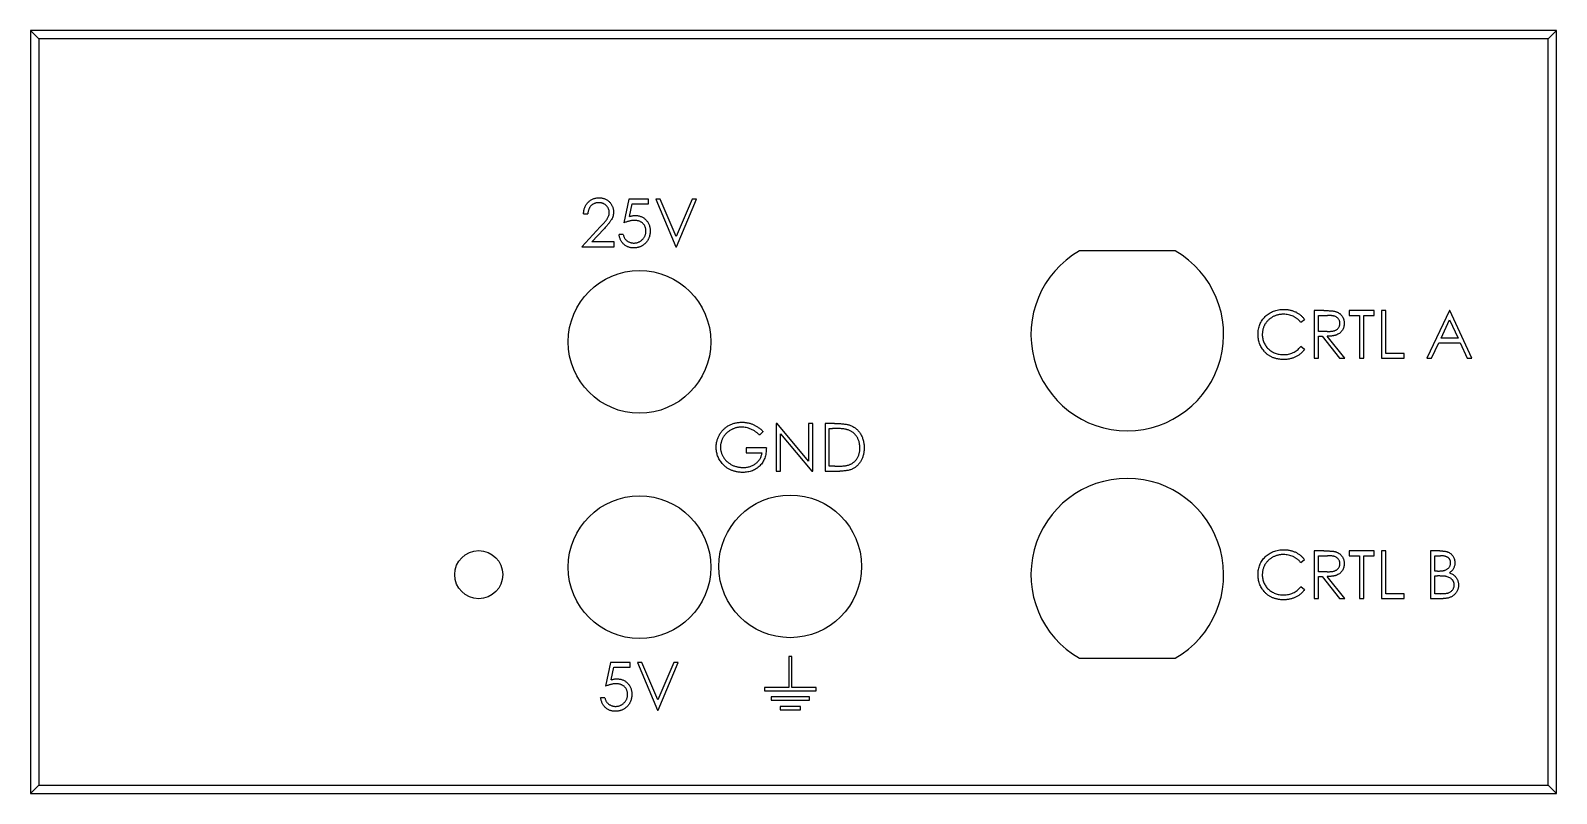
# Model space of a CAD drawing. Header units: inches. Extents: x -2 to 2, y -1 to 1.
import ezdxf

# ---------------------------------------------------------------- set-up
doc = ezdxf.new("R2010")
doc.units = ezdxf.units.IN
doc.header["$MEASUREMENT"] = 0
doc.layers.get('0').update_dxf_attribs({"plot": 0})
doc.layers.add('Cut', color=1, linetype='Continuous')
doc.layers.add('Text', color=2, linetype='Continuous')

msp = doc.modelspace()

# ---------------------------------------------------------------- linework, layer by layer
at = {"linetype": 'Continuous'}
for p, q in [((-1.9783, 0.9783), (-2, 1)), ((2, 1), (-2, 1)), ((-2, 1), (-2, -1)), ((1.9783, 0.9783), (-1.9783, 0.9783)), ((-1.9783, 0.9783), (-1.9783, -0.9783)), ((1.9783, 0.9783), (2, 1)), ((1.9783, -0.9783), (1.9783, 0.9783)), ((2, -1), (2, 1)), ((-1.9783, -0.9783), (-2, -1)), ((-1.9783, -0.9783), (1.9783, -0.9783)), ((1.9783, -0.9783), (2, -1)), ((-2, -1), (2, -1))]:
    msp.add_line(p, q, dxfattribs=at)
at = {"layer": 'Cut', "linetype": 'Continuous'}
for p, q in [((1.0007, 0.4223), (0.7493, 0.4223)), ((0.7493, -0.6456), (1.0007, -0.6456))]:
    msp.add_line(p, q, dxfattribs=at)
for centre, radius in [((-0.4037, 0.1838), 0.187), ((-0.4037, -0.4067), 0.187), ((-0.0087, -0.4046), 0.187), ((-0.825, -0.4264), 0.063)]:
    msp.add_circle(centre, radius, dxfattribs=at)
for centre, start, end in [((0.875, 0.2033), 119.8505, 60.1495), ((0.875, -0.4266), 299.8505, 240.1495)]:
    msp.add_arc(centre, 0.2525, start, end, dxfattribs=at)
at = {"layer": 'Text', "linetype": 'Continuous'}
for p, q in [((-0.4317, 0.5583), (-0.4446, 0.4958)), ((-0.3805, 0.5583), (-0.4317, 0.5583)), ((-0.4297, 0.5126), (-0.423, 0.5455)), ((-0.423, 0.5455), (-0.3805, 0.5455)), ((-0.3805, 0.5455), (-0.3805, 0.5583)), ((-0.3612, 0.5583), (-0.3083, 0.4333)), ((-0.3492, 0.5583), (-0.3612, 0.5583)), ((-0.3075, 0.4598), (-0.3492, 0.5583)), ((-0.2659, 0.5583), (-0.3075, 0.4598)), ((-0.3067, 0.4333), (-0.2539, 0.5583)), ((-0.2539, 0.5583), (-0.2659, 0.5583)), ((-0.5067, 0.485), (-0.5551, 0.4333)), ((-0.5503, 0.5198), (-0.5391, 0.5198)), ((-0.5284, 0.4461), (-0.4971, 0.4795)), ((-0.4702, 0.4461), (-0.5284, 0.4461)), ((-0.4702, 0.4333), (-0.4702, 0.4461)), ((-0.4462, 0.4654), (-0.4574, 0.4654)), ((-0.5551, 0.4333), (-0.4702, 0.4333)), ((-0.3083, 0.4333), (-0.3067, 0.4333)), ((1.3296, 0.2354), (1.3394, 0.2429)), ((1.3901, 0.2658), (1.3651, 0.2658)), ((1.3651, 0.2658), (1.3651, 0.1408)), ((1.3763, 0.2113), (1.3763, 0.253)), ((1.3763, 0.253), (1.3997, 0.253)), ((1.4564, 0.2658), (1.4564, 0.253)), ((1.5221, 0.2658), (1.4564, 0.2658)), ((1.4564, 0.253), (1.4837, 0.253)), ((1.4837, 0.253), (1.4837, 0.1408)), ((1.4949, 0.253), (1.5221, 0.253)), ((1.4949, 0.1408), (1.4949, 0.253)), ((1.5221, 0.253), (1.5221, 0.2658)), ((1.5526, 0.2658), (1.5413, 0.2658)), ((1.5413, 0.2658), (1.5413, 0.1408)), ((1.5526, 0.1536), (1.5526, 0.2658)), ((1.7192, 0.2658), (1.6599, 0.1408)), ((1.6973, 0.1937), (1.7199, 0.2415)), ((1.7208, 0.2658), (1.7192, 0.2658)), ((1.7199, 0.2415), (1.7419, 0.1937)), ((1.7785, 0.1408), (1.7208, 0.2658)), ((1.3992, 0.2112), (1.3763, 0.2113)), ((1.3394, 0.1638), (1.3296, 0.1713)), ((1.3763, 0.1985), (1.3854, 0.1985)), ((1.3763, 0.1408), (1.3763, 0.1985)), ((1.3854, 0.1985), (1.4313, 0.1408)), ((1.4452, 0.1408), (1.3993, 0.1985)), ((1.6722, 0.1408), (1.6912, 0.1809)), ((1.6912, 0.1809), (1.7479, 0.1809)), ((1.7419, 0.1937), (1.6973, 0.1937)), ((1.7479, 0.1809), (1.7663, 0.1408)), ((1.3651, 0.1408), (1.3763, 0.1408)), ((1.4313, 0.1408), (1.4452, 0.1408)), ((1.4837, 0.1408), (1.4949, 0.1408)), ((1.5413, 0.1408), (1.6006, 0.1408)), ((1.6006, 0.1536), (1.5526, 0.1536)), ((1.6006, 0.1408), (1.6006, 0.1536)), ((1.6599, 0.1408), (1.6722, 0.1408)), ((1.7663, 0.1408), (1.7785, 0.1408)), ((-0.0432, -0.0301), (-0.0456, -0.0301)), ((-0.0456, -0.0301), (-0.0456, -0.1551)), ((0.0394, -0.1285), (-0.0432, -0.0301)), ((0.0506, -0.0301), (0.0394, -0.0301)), ((0.0394, -0.0301), (0.0394, -0.1285)), ((0.0506, -0.1551), (0.0506, -0.0301)), ((0.1079, -0.0301), (0.0826, -0.0301)), ((0.0826, -0.0301), (0.0826, -0.1551)), ((-0.0888, -0.0605), (-0.0792, -0.0514)), ((-0.0344, -0.0569), (0.048, -0.1551)), ((-0.0344, -0.1551), (-0.0344, -0.0569)), ((0.0938, -0.1423), (0.0938, -0.0429)), ((0.0938, -0.0429), (0.1026, -0.0429)), ((-0.1241, -0.0942), (-0.1241, -0.107)), ((-0.0712, -0.0942), (-0.1241, -0.0942)), ((-0.1241, -0.107), (-0.0824, -0.107)), ((-0.0456, -0.1551), (-0.0344, -0.1551)), ((0.048, -0.1551), (0.0506, -0.1551)), ((0.0826, -0.1551), (0.1214, -0.1551)), ((0.1082, -0.1423), (0.0938, -0.1423)), ((1.3296, -0.3945), (1.3394, -0.387)), ((1.3901, -0.3641), (1.3651, -0.3641)), ((1.3651, -0.3641), (1.3651, -0.4891)), ((1.3763, -0.4186), (1.3763, -0.3769)), ((1.3763, -0.3769), (1.3997, -0.3769)), ((1.5221, -0.3641), (1.4564, -0.3641)), ((1.4564, -0.3641), (1.4564, -0.3769)), ((1.4564, -0.3769), (1.4837, -0.3769)), ((1.4837, -0.3769), (1.4837, -0.4891)), ((1.4949, -0.4891), (1.4949, -0.3769)), ((1.4949, -0.3769), (1.5221, -0.3769)), ((1.5221, -0.3769), (1.5221, -0.3641)), ((1.5526, -0.3641), (1.5413, -0.3641)), ((1.5413, -0.3641), (1.5413, -0.4891)), ((1.5526, -0.4763), (1.5526, -0.3641)), ((1.6939, -0.3641), (1.6696, -0.3641)), ((1.6696, -0.3641), (1.6696, -0.4891)), ((1.6808, -0.417), (1.6808, -0.3769)), ((1.6808, -0.3769), (1.696, -0.3769)), ((1.3992, -0.4187), (1.3763, -0.4186)), ((1.3763, -0.4314), (1.3854, -0.4314)), ((1.3763, -0.4891), (1.3763, -0.4314)), ((1.3854, -0.4314), (1.4313, -0.4891)), ((1.4452, -0.4891), (1.3993, -0.4314)), ((1.6883, -0.417), (1.6808, -0.417)), ((1.6808, -0.4298), (1.6882, -0.4298)), ((1.6808, -0.4763), (1.6808, -0.4298)), ((1.3394, -0.4661), (1.3296, -0.4586)), ((1.6006, -0.4763), (1.5526, -0.4763)), ((1.6006, -0.4891), (1.6006, -0.4763)), ((1.6967, -0.4763), (1.6808, -0.4763)), ((1.3651, -0.4891), (1.3763, -0.4891)), ((1.4313, -0.4891), (1.4452, -0.4891)), ((1.4837, -0.4891), (1.4949, -0.4891)), ((1.5413, -0.4891), (1.6006, -0.4891)), ((1.6696, -0.4891), (1.7034, -0.4891)), ((-0.4798, -0.6563), (-0.4926, -0.7188)), ((-0.4285, -0.6563), (-0.4798, -0.6563)), ((-0.4778, -0.702), (-0.4711, -0.6691)), ((-0.4711, -0.6691), (-0.4285, -0.6691)), ((-0.4285, -0.6691), (-0.4285, -0.6563)), ((-0.3973, -0.6563), (-0.4093, -0.6563)), ((-0.4093, -0.6563), (-0.3564, -0.7813)), ((-0.3556, -0.7548), (-0.3973, -0.6563)), ((-0.314, -0.6563), (-0.3556, -0.7548)), ((-0.3548, -0.7813), (-0.3019, -0.6563)), ((-0.3019, -0.6563), (-0.314, -0.6563)), ((-0.004, -0.6405), (-0.0125, -0.6405)), ((-0.0125, -0.6405), (-0.0125, -0.7221)), ((-0.004, -0.7221), (-0.004, -0.6405)), ((-0.4942, -0.7492), (-0.5055, -0.7492)), ((-0.0764, -0.7221), (-0.0764, -0.7308)), ((-0.0125, -0.7221), (-0.0764, -0.7221)), ((-0.0764, -0.7308), (0.0598, -0.7308)), ((-0.0584, -0.7466), (-0.0584, -0.7552)), ((0.0418, -0.7466), (-0.0584, -0.7466)), ((-0.0584, -0.7552), (0.0418, -0.7552)), ((0.0598, -0.7221), (-0.004, -0.7221)), ((0.0418, -0.7552), (0.0418, -0.7466)), ((0.0598, -0.7308), (0.0598, -0.7221)), ((-0.3564, -0.7813), (-0.3548, -0.7813)), ((0.0185, -0.7716), (-0.035, -0.7716)), ((-0.035, -0.7716), (-0.035, -0.7803)), ((-0.035, -0.7803), (0.0185, -0.7803)), ((0.0185, -0.7803), (0.0185, -0.7716))]:
    msp.add_line(p, q, dxfattribs=at)
for points, knots in [([(-0.5503, 0.5198), (-0.5503, 0.5213), (-0.5501, 0.5243), (-0.5494, 0.5285), (-0.5485, 0.5326), (-0.5471, 0.5364), (-0.5454, 0.5401), (-0.5434, 0.5436), (-0.541, 0.5468), (-0.5383, 0.5498), (-0.5353, 0.5526), (-0.5321, 0.555), (-0.5288, 0.557), (-0.5253, 0.5587), (-0.5216, 0.5599), (-0.5177, 0.5609), (-0.5137, 0.5614), (-0.511, 0.5615), (-0.5096, 0.5615)], [0, 0, 0, 0, 0.068791, 0.135103, 0.198979, 0.261904, 0.323495, 0.385195, 0.446969, 0.509765, 0.572251, 0.633405, 0.693251, 0.752583, 0.812579, 0.873275, 0.93555, 1, 1, 1, 1]), ([(-0.5096, 0.5615), (-0.5082, 0.5615), (-0.5055, 0.5614), (-0.5016, 0.5609), (-0.4978, 0.56), (-0.4943, 0.5588), (-0.491, 0.5572), (-0.4878, 0.5553), (-0.4849, 0.5531), (-0.4822, 0.5505), (-0.4798, 0.5477), (-0.4777, 0.5447), (-0.4759, 0.5416), (-0.4743, 0.5384), (-0.4732, 0.5351), (-0.4724, 0.5316), (-0.4719, 0.528), (-0.4718, 0.5256), (-0.4718, 0.5244)], [0, 0, 0, 0, 0.069475, 0.136517, 0.200789, 0.26383, 0.325735, 0.387291, 0.449509, 0.512968, 0.576275, 0.63758, 0.697903, 0.757172, 0.816599, 0.876653, 0.93729, 1, 1, 1, 1]), ([(-0.5101, 0.5487), (-0.5111, 0.5487), (-0.513, 0.5486), (-0.5159, 0.5483), (-0.5186, 0.5477), (-0.5211, 0.5468), (-0.5236, 0.5458), (-0.5259, 0.5445), (-0.5281, 0.5429), (-0.5301, 0.5411), (-0.532, 0.5392), (-0.5337, 0.537), (-0.5351, 0.5346), (-0.5364, 0.532), (-0.5374, 0.5292), (-0.5382, 0.5263), (-0.5388, 0.5231), (-0.539, 0.521), (-0.5391, 0.5198)], [0, 0, 0, 0, 0.064439, 0.126547, 0.186887, 0.245878, 0.304041, 0.362191, 0.420976, 0.48066, 0.5406, 0.600689, 0.661936, 0.724443, 0.789038, 0.856314, 0.926352, 1, 1, 1, 1]), ([(-0.483, 0.5234), (-0.4831, 0.5242), (-0.4831, 0.5259), (-0.4835, 0.5284), (-0.4841, 0.5307), (-0.4849, 0.533), (-0.4861, 0.5352), (-0.4874, 0.5373), (-0.489, 0.5393), (-0.4909, 0.5412), (-0.4929, 0.543), (-0.495, 0.5445), (-0.4973, 0.5458), (-0.4996, 0.5469), (-0.5021, 0.5477), (-0.5047, 0.5483), (-0.5074, 0.5486), (-0.5092, 0.5487), (-0.5101, 0.5487)], [0, 0, 0, 0, 0.061965, 0.122122, 0.180988, 0.239933, 0.299906, 0.359989, 0.421776, 0.486576, 0.551535, 0.615018, 0.677259, 0.73973, 0.80305, 0.866495, 0.931973, 1, 1, 1, 1]), ([(-0.5067, 0.485), (-0.5055, 0.4863), (-0.5032, 0.4886), (-0.5, 0.4921), (-0.4971, 0.4953), (-0.4946, 0.4983), (-0.4924, 0.501), (-0.4904, 0.5034), (-0.4888, 0.5057), (-0.4871, 0.5083), (-0.4855, 0.5114), (-0.484, 0.5153), (-0.4832, 0.5193), (-0.4831, 0.522), (-0.483, 0.5234)], [0, 0, 0, 0, 0.110803, 0.212829, 0.306101, 0.390647, 0.466924, 0.534481, 0.593587, 0.644557, 0.7362, 0.825024, 0.911986, 1, 1, 1, 1]), ([(-0.4718, 0.5244), (-0.4719, 0.5226), (-0.472, 0.5192), (-0.473, 0.5141), (-0.4746, 0.5092), (-0.4765, 0.5052), (-0.4785, 0.502), (-0.4802, 0.4994), (-0.4823, 0.4966), (-0.4847, 0.4936), (-0.4873, 0.4903), (-0.4903, 0.4869), (-0.4936, 0.4833), (-0.4959, 0.4808), (-0.4971, 0.4795)], [0, 0, 0, 0, 0.098702, 0.195672, 0.292422, 0.391343, 0.444462, 0.504229, 0.570352, 0.642546, 0.722288, 0.807921, 0.90047, 1, 1, 1, 1]), ([(-0.417, 0.5022), (-0.418, 0.5022), (-0.42, 0.5022), (-0.4231, 0.5018), (-0.4263, 0.5013), (-0.4297, 0.5006), (-0.4332, 0.4997), (-0.4368, 0.4986), (-0.4407, 0.4973), (-0.4432, 0.4963), (-0.4446, 0.4958)], [0, 0, 0, 0, 0.102203, 0.211023, 0.3251, 0.446502, 0.573788, 0.708901, 0.850358, 1, 1, 1, 1]), ([(-0.4297, 0.5126), (-0.4284, 0.513), (-0.4258, 0.5137), (-0.422, 0.5145), (-0.4185, 0.5149), (-0.4161, 0.515), (-0.415, 0.515)], [0, 0, 0, 0, 0.275068, 0.532901, 0.773973, 1, 1, 1, 1]), ([(-0.3869, 0.4746), (-0.3869, 0.4756), (-0.3869, 0.4776), (-0.3873, 0.4805), (-0.388, 0.4832), (-0.3889, 0.4858), (-0.39, 0.4882), (-0.3914, 0.4905), (-0.3931, 0.4926), (-0.3951, 0.4946), (-0.3972, 0.4964), (-0.3995, 0.498), (-0.402, 0.4993), (-0.4047, 0.5004), (-0.4075, 0.5012), (-0.4105, 0.5018), (-0.4137, 0.5021), (-0.4159, 0.5022), (-0.417, 0.5022)], [0, 0, 0, 0, 0.065351, 0.127916, 0.18836, 0.247216, 0.30563, 0.36377, 0.422661, 0.482687, 0.5433, 0.604118, 0.664965, 0.727413, 0.791468, 0.858055, 0.927037, 1, 1, 1, 1]), ([(-0.415, 0.515), (-0.4136, 0.515), (-0.4109, 0.515), (-0.4068, 0.5144), (-0.403, 0.5135), (-0.3994, 0.5122), (-0.3959, 0.5106), (-0.3927, 0.5086), (-0.3896, 0.5063), (-0.3867, 0.5036), (-0.3841, 0.5006), (-0.3819, 0.4974), (-0.3799, 0.4941), (-0.3784, 0.4905), (-0.3771, 0.4867), (-0.3763, 0.4827), (-0.3757, 0.4785), (-0.3757, 0.4756), (-0.3757, 0.4742)], [0, 0, 0, 0, 0.065808, 0.129394, 0.190894, 0.251281, 0.310815, 0.370371, 0.430768, 0.492881, 0.555104, 0.616067, 0.677256, 0.73826, 0.800762, 0.864778, 0.931045, 1, 1, 1, 1]), ([(-0.4193, 0.4301), (-0.4205, 0.4301), (-0.4229, 0.4302), (-0.4265, 0.4307), (-0.43, 0.4314), (-0.4333, 0.4325), (-0.4364, 0.4339), (-0.4394, 0.4356), (-0.4423, 0.4376), (-0.445, 0.4399), (-0.4474, 0.4424), (-0.4496, 0.4452), (-0.4516, 0.4481), (-0.4533, 0.4512), (-0.4547, 0.4545), (-0.4559, 0.4579), (-0.4568, 0.4616), (-0.4572, 0.4641), (-0.4574, 0.4654)], [0, 0, 0, 0, 0.065421, 0.128708, 0.190236, 0.250724, 0.310637, 0.370766, 0.431615, 0.493523, 0.555883, 0.617342, 0.678668, 0.740711, 0.802985, 0.866803, 0.932347, 1, 1, 1, 1]), ([(-0.4462, 0.4654), (-0.4459, 0.4642), (-0.4454, 0.4619), (-0.4442, 0.4587), (-0.4428, 0.4558), (-0.4411, 0.4532), (-0.4391, 0.451), (-0.4368, 0.449), (-0.4342, 0.4472), (-0.4313, 0.4457), (-0.4283, 0.4445), (-0.4251, 0.4436), (-0.4219, 0.443), (-0.4197, 0.443), (-0.4186, 0.4429)], [0, 0, 0, 0, 0.094687, 0.181994, 0.264377, 0.34218, 0.418618, 0.496509, 0.577369, 0.661511, 0.746733, 0.831258, 0.915206, 1, 1, 1, 1]), ([(-0.3757, 0.4742), (-0.3757, 0.4731), (-0.3757, 0.4711), (-0.376, 0.4681), (-0.3764, 0.4652), (-0.377, 0.4623), (-0.3779, 0.4595), (-0.3788, 0.4567), (-0.38, 0.4541), (-0.3813, 0.4514), (-0.3828, 0.4489), (-0.3844, 0.4466), (-0.3862, 0.4444), (-0.388, 0.4423), (-0.39, 0.4404), (-0.3922, 0.4387), (-0.3944, 0.437), (-0.3968, 0.4356), (-0.3993, 0.4343), (-0.4018, 0.4332), (-0.4045, 0.4322), (-0.4073, 0.4314), (-0.4101, 0.4308), (-0.4131, 0.4304), (-0.4161, 0.4301), (-0.4182, 0.4301), (-0.4193, 0.4301)], [0, 0, 0, 0, 0.044014, 0.087434, 0.130118, 0.172554, 0.214555, 0.256298, 0.298438, 0.340849, 0.382715, 0.423924, 0.464246, 0.504074, 0.543862, 0.583567, 0.623094, 0.663229, 0.703551, 0.743938, 0.784541, 0.82575, 0.867757, 0.910745, 0.954914, 1, 1, 1, 1]), ([(-0.4186, 0.4429), (-0.4175, 0.443), (-0.4154, 0.443), (-0.4123, 0.4435), (-0.4093, 0.4441), (-0.4065, 0.4452), (-0.4037, 0.4464), (-0.4011, 0.448), (-0.3986, 0.4498), (-0.3962, 0.452), (-0.394, 0.4543), (-0.3921, 0.4568), (-0.3905, 0.4594), (-0.3891, 0.4622), (-0.3881, 0.4651), (-0.3874, 0.4681), (-0.387, 0.4713), (-0.3869, 0.4735), (-0.3869, 0.4746)], [0, 0, 0, 0, 0.064207, 0.126425, 0.18768, 0.248216, 0.308305, 0.369661, 0.431699, 0.495947, 0.559758, 0.622295, 0.683911, 0.745092, 0.80674, 0.869087, 0.93329, 1, 1, 1, 1]), ([(1.2176, 0.2041), (1.2177, 0.2063), (1.2178, 0.2107), (1.2187, 0.2172), (1.2202, 0.2234), (1.2223, 0.2294), (1.225, 0.2351), (1.2284, 0.2404), (1.2323, 0.2456), (1.2367, 0.2504), (1.2417, 0.2547), (1.2469, 0.2586), (1.2525, 0.2618), (1.2584, 0.2645), (1.2646, 0.2665), (1.2711, 0.268), (1.2779, 0.2689), (1.2825, 0.269), (1.2849, 0.269)], [0, 0, 0, 0, 0.064558, 0.127014, 0.187955, 0.248014, 0.307748, 0.368235, 0.42947, 0.492743, 0.556258, 0.618217, 0.679655, 0.741246, 0.803415, 0.866815, 0.932328, 1, 1, 1, 1]), ([(1.2842, 0.2562), (1.2829, 0.2562), (1.2804, 0.2562), (1.2767, 0.2558), (1.2731, 0.2553), (1.2695, 0.2545), (1.2661, 0.2535), (1.2626, 0.2523), (1.2593, 0.2508), (1.256, 0.2492), (1.2529, 0.2473), (1.2499, 0.2453), (1.2471, 0.2432), (1.2445, 0.2408), (1.2421, 0.2384), (1.2399, 0.2358), (1.2378, 0.233), (1.2359, 0.2301), (1.2342, 0.2271), (1.2328, 0.2239), (1.2316, 0.2207), (1.2306, 0.2174), (1.2298, 0.214), (1.2293, 0.2105), (1.2289, 0.2069), (1.2289, 0.2044), (1.2288, 0.2032)], [0, 0, 0, 0, 0.043955, 0.087502, 0.130463, 0.172752, 0.215403, 0.25765, 0.300153, 0.343121, 0.385925, 0.427686, 0.468818, 0.509492, 0.549883, 0.58998, 0.630405, 0.670869, 0.711384, 0.751627, 0.791776, 0.832459, 0.873319, 0.914543, 0.956924, 1, 1, 1, 1]), ([(1.3296, 0.2354), (1.3289, 0.2362), (1.3275, 0.2379), (1.3253, 0.2402), (1.3229, 0.2424), (1.3205, 0.2444), (1.318, 0.2463), (1.3153, 0.248), (1.3126, 0.2495), (1.3088, 0.2514), (1.3038, 0.2534), (1.2975, 0.255), (1.2909, 0.256), (1.2865, 0.2562), (1.2842, 0.2562)], [0, 0, 0, 0, 0.063163, 0.125475, 0.187121, 0.248294, 0.309295, 0.36985, 0.430973, 0.492456, 0.616148, 0.740844, 0.868183, 1, 1, 1, 1]), ([(1.2849, 0.269), (1.2863, 0.269), (1.2892, 0.269), (1.2934, 0.2686), (1.2975, 0.2681), (1.3015, 0.2673), (1.3054, 0.2664), (1.3091, 0.2652), (1.3128, 0.2638), (1.3164, 0.2622), (1.3198, 0.2604), (1.3231, 0.2584), (1.3262, 0.2562), (1.3292, 0.2539), (1.332, 0.2514), (1.3347, 0.2488), (1.3371, 0.2459), (1.3387, 0.2439), (1.3394, 0.2429)], [0, 0, 0, 0, 0.068548, 0.135683, 0.201215, 0.265682, 0.329267, 0.392395, 0.45507, 0.517127, 0.57879, 0.63974, 0.700192, 0.759806, 0.819628, 0.879355, 0.939512, 1, 1, 1, 1]), ([(1.3901, 0.2658), (1.3918, 0.2658), (1.395, 0.2658), (1.3995, 0.2658), (1.4037, 0.2656), (1.4075, 0.2654), (1.4108, 0.2652), (1.4137, 0.2649), (1.4162, 0.2646), (1.4177, 0.2643), (1.4184, 0.2641)], [0, 0, 0, 0, 0.1762578, 0.3384344, 0.4848221, 0.6171576, 0.7346984, 0.8373852, 0.9263724, 1, 1, 1, 1]), ([(1.4324, 0.2324), (1.4323, 0.2334), (1.4322, 0.2354), (1.4316, 0.2383), (1.4304, 0.2411), (1.4288, 0.2437), (1.4269, 0.246), (1.4246, 0.248), (1.4221, 0.2497), (1.4197, 0.2507), (1.4176, 0.2514), (1.4158, 0.2518), (1.4137, 0.2522), (1.4114, 0.2525), (1.4088, 0.2527), (1.406, 0.2529), (1.4029, 0.253), (1.4008, 0.253), (1.3997, 0.253)], [0, 0, 0, 0, 0.068814, 0.136365, 0.204019, 0.273064, 0.342913, 0.410965, 0.479169, 0.549308, 0.587652, 0.630647, 0.678879, 0.731934, 0.791111, 0.855283, 0.925086, 1, 1, 1, 1]), ([(1.4184, 0.2641), (1.4193, 0.2639), (1.4211, 0.2635), (1.4237, 0.2625), (1.4262, 0.2614), (1.4286, 0.2601), (1.4308, 0.2586), (1.4329, 0.257), (1.4348, 0.2552), (1.4366, 0.2531), (1.4383, 0.251), (1.4397, 0.2487), (1.4409, 0.2463), (1.4419, 0.2437), (1.4427, 0.2411), (1.4432, 0.2383), (1.4435, 0.2354), (1.4436, 0.2334), (1.4436, 0.2324)], [0, 0, 0, 0, 0.064217, 0.127064, 0.188745, 0.249132, 0.309453, 0.369827, 0.43065, 0.492352, 0.554072, 0.61569, 0.676798, 0.738439, 0.801317, 0.865185, 0.931641, 1, 1, 1, 1]), ([(1.2335, 0.1595), (1.2322, 0.161), (1.2297, 0.1641), (1.2265, 0.1691), (1.2237, 0.1744), (1.2215, 0.1798), (1.2198, 0.1856), (1.2185, 0.1915), (1.2178, 0.1977), (1.2177, 0.2019), (1.2176, 0.2041)], [0, 0, 0, 0, 0.124329, 0.247156, 0.36878, 0.490734, 0.613614, 0.738958, 0.867311, 1, 1, 1, 1]), ([(1.2288, 0.2032), (1.2289, 0.2014), (1.229, 0.1977), (1.2298, 0.1924), (1.231, 0.1873), (1.2328, 0.1825), (1.235, 0.1778), (1.2378, 0.1735), (1.241, 0.1693), (1.2447, 0.1655), (1.2488, 0.162), (1.2532, 0.1589), (1.2579, 0.1563), (1.2628, 0.1541), (1.268, 0.1525), (1.2734, 0.1513), (1.2791, 0.1506), (1.283, 0.1505), (1.285, 0.1504)], [0, 0, 0, 0, 0.064323, 0.12629, 0.186726, 0.246146, 0.305576, 0.365429, 0.426326, 0.48884, 0.551725, 0.613919, 0.675484, 0.737334, 0.800229, 0.864502, 0.931041, 1, 1, 1, 1]), ([(1.3992, 0.2112), (1.4002, 0.2112), (1.4023, 0.2112), (1.4053, 0.2113), (1.4081, 0.2115), (1.4107, 0.2117), (1.413, 0.212), (1.4152, 0.2124), (1.4171, 0.2129), (1.4193, 0.2136), (1.4218, 0.2148), (1.4246, 0.2164), (1.4269, 0.2185), (1.4289, 0.2209), (1.4304, 0.2235), (1.4315, 0.2264), (1.4322, 0.2294), (1.4323, 0.2314), (1.4324, 0.2324)], [0, 0, 0, 0, 0.071668, 0.138913, 0.201185, 0.259124, 0.312255, 0.360682, 0.405086, 0.445102, 0.518778, 0.589462, 0.658462, 0.727283, 0.796322, 0.863175, 0.930949, 1, 1, 1, 1]), ([(1.4436, 0.2324), (1.4435, 0.2307), (1.4434, 0.2275), (1.4425, 0.2228), (1.4409, 0.2184), (1.4388, 0.2143), (1.436, 0.2106), (1.4327, 0.2074), (1.4289, 0.2047), (1.4253, 0.2028), (1.4221, 0.2016), (1.4195, 0.2008), (1.4167, 0.2001), (1.4136, 0.1995), (1.4103, 0.1991), (1.4068, 0.1988), (1.4031, 0.1986), (1.4006, 0.1985), (1.3993, 0.1985)], [0, 0, 0, 0, 0.07878, 0.153721, 0.226714, 0.299191, 0.37119, 0.443006, 0.516689, 0.593217, 0.633873, 0.676989, 0.7229, 0.771959, 0.824211, 0.879379, 0.937948, 1, 1, 1, 1]), ([(1.285, 0.1504), (1.2871, 0.1505), (1.2914, 0.1506), (1.2977, 0.1516), (1.3038, 0.1533), (1.3095, 0.1555), (1.315, 0.1585), (1.3202, 0.1621), (1.3251, 0.1664), (1.3281, 0.1696), (1.3296, 0.1713)], [0, 0, 0, 0, 0.128515, 0.252949, 0.374755, 0.49594, 0.617181, 0.740909, 0.867811, 1, 1, 1, 1]), ([(1.3394, 0.1638), (1.3386, 0.1628), (1.3371, 0.1608), (1.3345, 0.1579), (1.3318, 0.1552), (1.329, 0.1527), (1.326, 0.1504), (1.3229, 0.1482), (1.3196, 0.1462), (1.3162, 0.1444), (1.3126, 0.1428), (1.309, 0.1414), (1.3053, 0.1403), (1.3014, 0.1393), (1.2975, 0.1385), (1.2934, 0.138), (1.2893, 0.1377), (1.2865, 0.1376), (1.285, 0.1376)], [0, 0, 0, 0, 0.061674, 0.123053, 0.183475, 0.243727, 0.304279, 0.364863, 0.425946, 0.487391, 0.54922, 0.611144, 0.673529, 0.736961, 0.800785, 0.866013, 0.932101, 1, 1, 1, 1]), ([(1.285, 0.1376), (1.2837, 0.1376), (1.281, 0.1376), (1.2771, 0.1379), (1.2733, 0.1384), (1.2696, 0.139), (1.266, 0.1397), (1.2625, 0.1407), (1.2591, 0.1418), (1.2558, 0.143), (1.2526, 0.1445), (1.2496, 0.1461), (1.2466, 0.1479), (1.2437, 0.1499), (1.241, 0.152), (1.2384, 0.1543), (1.2358, 0.1568), (1.2343, 0.1586), (1.2335, 0.1595)], [0, 0, 0, 0, 0.069663, 0.13775, 0.203917, 0.26878, 0.332414, 0.394754, 0.45618, 0.516996, 0.577396, 0.637198, 0.696999, 0.756756, 0.816554, 0.876948, 0.938132, 1, 1, 1, 1]), ([(-0.2026, -0.0925), (-0.2026, -0.0911), (-0.2026, -0.0881), (-0.2021, -0.0838), (-0.2015, -0.0795), (-0.2005, -0.0754), (-0.1993, -0.0713), (-0.1978, -0.0672), (-0.196, -0.0633), (-0.1939, -0.0594), (-0.1916, -0.0557), (-0.1892, -0.0522), (-0.1864, -0.0489), (-0.1835, -0.0458), (-0.1804, -0.0429), (-0.1771, -0.0402), (-0.1736, -0.0377), (-0.1699, -0.0355), (-0.166, -0.0334), (-0.162, -0.0317), (-0.1579, -0.0302), (-0.1536, -0.029), (-0.1492, -0.028), (-0.1447, -0.0274), (-0.1401, -0.0269), (-0.137, -0.0269), (-0.1354, -0.0269)], [0, 0, 0, 0, 0.042039, 0.083544, 0.124643, 0.165303, 0.206171, 0.246971, 0.288329, 0.329987, 0.371797, 0.412738, 0.453459, 0.494001, 0.534381, 0.574952, 0.615892, 0.65725, 0.699007, 0.740486, 0.782325, 0.824567, 0.867041, 0.9105, 0.954619, 1, 1, 1, 1]), ([(-0.1358, -0.0397), (-0.137, -0.0397), (-0.1394, -0.0397), (-0.143, -0.0401), (-0.1465, -0.0407), (-0.1501, -0.0414), (-0.1535, -0.0424), (-0.157, -0.0437), (-0.1603, -0.0451), (-0.1636, -0.0468), (-0.1669, -0.0486), (-0.1699, -0.0507), (-0.1727, -0.0528), (-0.1754, -0.0552), (-0.1779, -0.0577), (-0.1802, -0.0604), (-0.1823, -0.0632), (-0.1842, -0.0662), (-0.1859, -0.0692), (-0.1874, -0.0724), (-0.1886, -0.0755), (-0.1896, -0.0788), (-0.1904, -0.082), (-0.191, -0.0853), (-0.1913, -0.0887), (-0.1914, -0.0909), (-0.1914, -0.092)], [0, 0, 0, 0, 0.042841, 0.085571, 0.127719, 0.170068, 0.212787, 0.255482, 0.298877, 0.342861, 0.386528, 0.429532, 0.471886, 0.513729, 0.555082, 0.596535, 0.63812, 0.679822, 0.721331, 0.761888, 0.802199, 0.841806, 0.88106, 0.920633, 0.960101, 1, 1, 1, 1]), ([(-0.0888, -0.0605), (-0.0906, -0.0589), (-0.094, -0.0557), (-0.0996, -0.0515), (-0.1055, -0.0479), (-0.1115, -0.0449), (-0.1177, -0.0426), (-0.1238, -0.0409), (-0.1298, -0.0399), (-0.1338, -0.0398), (-0.1358, -0.0397)], [0, 0, 0, 0, 0.136144, 0.269043, 0.398517, 0.5271, 0.652283, 0.77168, 0.887495, 1, 1, 1, 1]), ([(-0.1354, -0.0269), (-0.1341, -0.0269), (-0.1315, -0.0269), (-0.1277, -0.0272), (-0.124, -0.0277), (-0.1202, -0.0283), (-0.1166, -0.0291), (-0.113, -0.0301), (-0.1095, -0.0313), (-0.106, -0.0327), (-0.1026, -0.0343), (-0.0992, -0.036), (-0.0958, -0.0381), (-0.0924, -0.0403), (-0.0891, -0.0427), (-0.0858, -0.0454), (-0.0824, -0.0483), (-0.0803, -0.0504), (-0.0792, -0.0514)], [0, 0, 0, 0, 0.061617, 0.122179, 0.182216, 0.241864, 0.30096, 0.359969, 0.419033, 0.478069, 0.537993, 0.59896, 0.661321, 0.725248, 0.79122, 0.858746, 0.928318, 1, 1, 1, 1]), ([(0.1079, -0.0301), (0.1101, -0.0301), (0.1143, -0.0301), (0.1204, -0.0303), (0.1261, -0.0307), (0.1313, -0.0312), (0.136, -0.0318), (0.1403, -0.0325), (0.1441, -0.0334), (0.1464, -0.0342), (0.1475, -0.0346)], [0, 0, 0, 0, 0.164289, 0.317406, 0.458844, 0.589367, 0.707831, 0.81577, 0.91288, 1, 1, 1, 1]), ([(0.1475, -0.0346), (0.149, -0.0351), (0.1518, -0.0362), (0.1559, -0.0383), (0.1597, -0.0406), (0.1634, -0.0432), (0.1667, -0.0462), (0.1698, -0.0493), (0.1727, -0.0529), (0.1753, -0.0567), (0.1776, -0.0607), (0.1797, -0.0649), (0.1813, -0.0693), (0.1828, -0.0739), (0.1839, -0.0787), (0.1846, -0.0837), (0.1851, -0.0889), (0.1852, -0.0924), (0.1852, -0.0942)], [0, 0, 0, 0, 0.061545, 0.121694, 0.181155, 0.239875, 0.298702, 0.357647, 0.417605, 0.478494, 0.540407, 0.602345, 0.665004, 0.728559, 0.793651, 0.860534, 0.929236, 1, 1, 1, 1]), ([(0.141, -0.0464), (0.14, -0.0461), (0.1378, -0.0455), (0.1341, -0.0448), (0.13, -0.0442), (0.1255, -0.0437), (0.1204, -0.0434), (0.1149, -0.0431), (0.1089, -0.0429), (0.1048, -0.0429), (0.1026, -0.0429)], [0, 0, 0, 0, 0.084319, 0.179285, 0.286583, 0.405111, 0.535593, 0.67819, 0.832976, 1, 1, 1, 1]), ([(0.174, -0.0941), (0.174, -0.0927), (0.1739, -0.0898), (0.1735, -0.0856), (0.1728, -0.0815), (0.1719, -0.0776), (0.1706, -0.0739), (0.1691, -0.0703), (0.1674, -0.0669), (0.1653, -0.0637), (0.163, -0.0606), (0.1605, -0.0579), (0.1578, -0.0553), (0.1549, -0.053), (0.1517, -0.051), (0.1484, -0.0492), (0.1448, -0.0476), (0.1423, -0.0468), (0.141, -0.0464)], [0, 0, 0, 0, 0.070151, 0.137813, 0.203226, 0.267174, 0.330024, 0.391794, 0.453084, 0.514334, 0.575, 0.634865, 0.694116, 0.753442, 0.813126, 0.87408, 0.936007, 1, 1, 1, 1]), ([(-0.1873, -0.1346), (-0.1885, -0.1331), (-0.1909, -0.1301), (-0.1941, -0.1253), (-0.1967, -0.1202), (-0.1989, -0.115), (-0.2006, -0.1097), (-0.2018, -0.1041), (-0.2025, -0.0984), (-0.2026, -0.0945), (-0.2026, -0.0925)], [0, 0, 0, 0, 0.127896, 0.253668, 0.376738, 0.499344, 0.621999, 0.745699, 0.871345, 1, 1, 1, 1]), ([(-0.1914, -0.092), (-0.1914, -0.0932), (-0.1913, -0.0955), (-0.191, -0.0989), (-0.1903, -0.1023), (-0.1895, -0.1056), (-0.1884, -0.109), (-0.1871, -0.1122), (-0.1855, -0.1154), (-0.1837, -0.1186), (-0.1817, -0.1216), (-0.1794, -0.1245), (-0.177, -0.1272), (-0.1744, -0.1298), (-0.1717, -0.1322), (-0.1687, -0.1344), (-0.1655, -0.1364), (-0.1622, -0.1383), (-0.1587, -0.14), (-0.1552, -0.1415), (-0.1516, -0.1427), (-0.1478, -0.1437), (-0.144, -0.1445), (-0.1401, -0.145), (-0.1362, -0.1454), (-0.1335, -0.1454), (-0.1322, -0.1455)], [0, 0, 0, 0, 0.038994, 0.077882, 0.116652, 0.155416, 0.194618, 0.234261, 0.274547, 0.315667, 0.35702, 0.398083, 0.439098, 0.479833, 0.521274, 0.562841, 0.605292, 0.648409, 0.691727, 0.735149, 0.778369, 0.821661, 0.865524, 0.909731, 0.954523, 1, 1, 1, 1]), ([(-0.0712, -0.0942), (-0.0713, -0.0966), (-0.0714, -0.1012), (-0.0722, -0.1081), (-0.0736, -0.1145), (-0.0754, -0.1206), (-0.0778, -0.1263), (-0.0807, -0.1316), (-0.0842, -0.1365), (-0.0881, -0.141), (-0.0925, -0.1451), (-0.0972, -0.1486), (-0.1024, -0.1516), (-0.1078, -0.1541), (-0.1137, -0.156), (-0.1198, -0.1573), (-0.1264, -0.1581), (-0.1309, -0.1582), (-0.1331, -0.1583)], [0, 0, 0, 0, 0.071272, 0.139493, 0.204635, 0.267406, 0.328446, 0.388397, 0.447734, 0.507392, 0.566768, 0.625478, 0.684067, 0.743248, 0.804033, 0.866499, 0.931723, 1, 1, 1, 1]), ([(-0.1322, -0.1455), (-0.1305, -0.1454), (-0.1274, -0.1454), (-0.1227, -0.1448), (-0.1182, -0.144), (-0.1139, -0.1428), (-0.1098, -0.1413), (-0.1059, -0.1395), (-0.1022, -0.1373), (-0.0986, -0.1348), (-0.0954, -0.1321), (-0.0925, -0.1291), (-0.0899, -0.1259), (-0.0877, -0.1225), (-0.0858, -0.1189), (-0.0843, -0.1151), (-0.0832, -0.1111), (-0.0827, -0.1084), (-0.0824, -0.107)], [0, 0, 0, 0, 0.07063, 0.138694, 0.204918, 0.269441, 0.332636, 0.395302, 0.457764, 0.520657, 0.582852, 0.643315, 0.70258, 0.760908, 0.81949, 0.878269, 0.938491, 1, 1, 1, 1]), ([(0.1852, -0.0942), (0.1852, -0.0957), (0.1851, -0.0987), (0.1847, -0.1032), (0.1842, -0.1076), (0.1833, -0.1118), (0.1822, -0.1159), (0.1808, -0.1198), (0.1792, -0.1236), (0.1773, -0.1272), (0.1753, -0.1306), (0.1731, -0.1339), (0.1708, -0.1369), (0.1683, -0.1396), (0.1656, -0.1421), (0.1628, -0.1444), (0.1599, -0.1465), (0.1567, -0.1484), (0.1534, -0.15), (0.1498, -0.1513), (0.1458, -0.1525), (0.1415, -0.1534), (0.1369, -0.1542), (0.132, -0.1547), (0.1268, -0.155), (0.1232, -0.1551), (0.1214, -0.1551)], [0, 0, 0, 0, 0.046081, 0.090807, 0.134295, 0.177024, 0.218823, 0.260244, 0.30108, 0.341614, 0.381583, 0.42012, 0.458075, 0.494738, 0.531195, 0.566934, 0.602713, 0.638327, 0.674853, 0.713467, 0.754442, 0.797815, 0.843989, 0.893072, 0.944963, 1, 1, 1, 1]), ([(0.1439, -0.1391), (0.1451, -0.1387), (0.1473, -0.1379), (0.1506, -0.1364), (0.1536, -0.1347), (0.1565, -0.1328), (0.1591, -0.1306), (0.1616, -0.1283), (0.1639, -0.1257), (0.166, -0.1228), (0.1679, -0.1198), (0.1695, -0.1166), (0.1709, -0.1133), (0.172, -0.1098), (0.1729, -0.1061), (0.1735, -0.1022), (0.1739, -0.0982), (0.174, -0.0955), (0.174, -0.0941)], [0, 0, 0, 0, 0.062415, 0.123338, 0.183125, 0.241783, 0.300579, 0.35968, 0.418882, 0.479531, 0.540851, 0.602303, 0.664463, 0.727806, 0.792895, 0.859672, 0.928464, 1, 1, 1, 1]), ([(-0.1331, -0.1583), (-0.1346, -0.1583), (-0.1373, -0.1582), (-0.1414, -0.1579), (-0.1454, -0.1575), (-0.1493, -0.1568), (-0.1531, -0.156), (-0.1568, -0.155), (-0.1603, -0.1538), (-0.1638, -0.1524), (-0.1671, -0.1508), (-0.1703, -0.1491), (-0.1735, -0.1471), (-0.1765, -0.145), (-0.1794, -0.1427), (-0.1821, -0.1402), (-0.1848, -0.1375), (-0.1865, -0.1356), (-0.1873, -0.1346)], [0, 0, 0, 0, 0.069237, 0.136557, 0.202094, 0.266464, 0.329769, 0.391879, 0.453271, 0.514115, 0.57439, 0.634142, 0.693923, 0.754152, 0.81447, 0.875661, 0.937348, 1, 1, 1, 1]), ([(0.1082, -0.1423), (0.1103, -0.1422), (0.1142, -0.1422), (0.1199, -0.1421), (0.1251, -0.1418), (0.1299, -0.1415), (0.1341, -0.141), (0.1378, -0.1405), (0.1411, -0.1399), (0.143, -0.1393), (0.1439, -0.1391)], [0, 0, 0, 0, 0.171901, 0.330628, 0.475549, 0.606746, 0.725024, 0.829742, 0.921323, 1, 1, 1, 1]), ([(1.2176, -0.4258), (1.2177, -0.4236), (1.2178, -0.4192), (1.2187, -0.4127), (1.2202, -0.4065), (1.2223, -0.4005), (1.225, -0.3948), (1.2284, -0.3895), (1.2323, -0.3843), (1.2367, -0.3795), (1.2417, -0.3752), (1.2469, -0.3713), (1.2525, -0.3681), (1.2584, -0.3654), (1.2646, -0.3634), (1.2711, -0.3619), (1.2779, -0.361), (1.2825, -0.3609), (1.2849, -0.3609)], [0, 0, 0, 0, 0.064558, 0.127014, 0.187955, 0.248014, 0.307748, 0.368235, 0.42947, 0.492743, 0.556258, 0.618217, 0.679655, 0.741246, 0.803415, 0.866815, 0.932328, 1, 1, 1, 1]), ([(1.2842, -0.3737), (1.2829, -0.3737), (1.2804, -0.3737), (1.2767, -0.3741), (1.2731, -0.3746), (1.2695, -0.3754), (1.2661, -0.3764), (1.2626, -0.3776), (1.2593, -0.3791), (1.256, -0.3807), (1.2529, -0.3826), (1.2499, -0.3846), (1.2471, -0.3867), (1.2445, -0.3891), (1.2421, -0.3915), (1.2399, -0.3941), (1.2378, -0.3969), (1.2359, -0.3998), (1.2342, -0.4028), (1.2328, -0.406), (1.2316, -0.4092), (1.2306, -0.4125), (1.2298, -0.4159), (1.2293, -0.4194), (1.2289, -0.423), (1.2289, -0.4255), (1.2288, -0.4267)], [0, 0, 0, 0, 0.043955, 0.087502, 0.130463, 0.172752, 0.215403, 0.25765, 0.300153, 0.343121, 0.385925, 0.427686, 0.468818, 0.509492, 0.549883, 0.58998, 0.630405, 0.670869, 0.711384, 0.751627, 0.791776, 0.832459, 0.873319, 0.914543, 0.956924, 1, 1, 1, 1]), ([(1.3296, -0.3945), (1.3289, -0.3937), (1.3275, -0.392), (1.3253, -0.3897), (1.3229, -0.3875), (1.3205, -0.3855), (1.318, -0.3836), (1.3153, -0.3819), (1.3126, -0.3804), (1.3088, -0.3785), (1.3038, -0.3765), (1.2975, -0.3749), (1.2909, -0.3739), (1.2865, -0.3737), (1.2842, -0.3737)], [0, 0, 0, 0, 0.063163, 0.125475, 0.187121, 0.248294, 0.309295, 0.36985, 0.430973, 0.492456, 0.616148, 0.740844, 0.868183, 1, 1, 1, 1]), ([(1.2849, -0.3609), (1.2863, -0.3609), (1.2892, -0.3609), (1.2934, -0.3613), (1.2975, -0.3618), (1.3015, -0.3626), (1.3054, -0.3635), (1.3091, -0.3647), (1.3128, -0.3661), (1.3164, -0.3677), (1.3198, -0.3695), (1.3231, -0.3715), (1.3262, -0.3737), (1.3292, -0.376), (1.332, -0.3785), (1.3347, -0.3811), (1.3371, -0.384), (1.3387, -0.386), (1.3394, -0.387)], [0, 0, 0, 0, 0.068548, 0.135683, 0.201215, 0.265682, 0.329267, 0.392395, 0.45507, 0.517127, 0.57879, 0.63974, 0.700192, 0.759806, 0.819628, 0.879355, 0.939512, 1, 1, 1, 1]), ([(1.3901, -0.3641), (1.3918, -0.3641), (1.395, -0.3641), (1.3995, -0.3641), (1.4037, -0.3643), (1.4075, -0.3645), (1.4108, -0.3647), (1.4137, -0.365), (1.4162, -0.3653), (1.4177, -0.3656), (1.4184, -0.3658)], [0, 0, 0, 0, 0.176258, 0.338434, 0.484822, 0.617158, 0.734698, 0.837385, 0.926372, 1, 1, 1, 1]), ([(1.3992, -0.4187), (1.4002, -0.4187), (1.4023, -0.4187), (1.4053, -0.4186), (1.4081, -0.4184), (1.4107, -0.4182), (1.413, -0.4179), (1.4152, -0.4175), (1.4171, -0.417), (1.4193, -0.4163), (1.4218, -0.4151), (1.4246, -0.4135), (1.4269, -0.4114), (1.4289, -0.409), (1.4304, -0.4064), (1.4315, -0.4035), (1.4322, -0.4005), (1.4323, -0.3985), (1.4324, -0.3975)], [0, 0, 0, 0, 0.071668, 0.138913, 0.201185, 0.259124, 0.312255, 0.360682, 0.405086, 0.445102, 0.518778, 0.589462, 0.658462, 0.727283, 0.796322, 0.863175, 0.930949, 1, 1, 1, 1]), ([(1.4436, -0.3975), (1.4435, -0.3992), (1.4434, -0.4024), (1.4425, -0.4071), (1.4409, -0.4115), (1.4388, -0.4156), (1.436, -0.4193), (1.4327, -0.4225), (1.4289, -0.4252), (1.4253, -0.4271), (1.4221, -0.4283), (1.4195, -0.4291), (1.4167, -0.4298), (1.4136, -0.4304), (1.4103, -0.4308), (1.4068, -0.4311), (1.4031, -0.4313), (1.4006, -0.4314), (1.3993, -0.4314)], [0, 0, 0, 0, 0.07878, 0.153721, 0.226714, 0.299191, 0.37119, 0.443006, 0.516689, 0.593217, 0.633873, 0.676989, 0.7229, 0.771959, 0.824211, 0.879379, 0.937948, 1, 1, 1, 1]), ([(1.4324, -0.3975), (1.4323, -0.3965), (1.4322, -0.3945), (1.4316, -0.3916), (1.4304, -0.3888), (1.4288, -0.3862), (1.4269, -0.3839), (1.4246, -0.3819), (1.4221, -0.3802), (1.4197, -0.3792), (1.4176, -0.3785), (1.4158, -0.3781), (1.4137, -0.3777), (1.4114, -0.3774), (1.4088, -0.3772), (1.406, -0.377), (1.4029, -0.3769), (1.4008, -0.3769), (1.3997, -0.3769)], [0, 0, 0, 0, 0.068814, 0.136365, 0.204019, 0.273064, 0.342913, 0.410965, 0.479169, 0.549308, 0.587652, 0.630647, 0.678879, 0.731934, 0.791111, 0.855283, 0.925086, 1, 1, 1, 1]), ([(1.4184, -0.3658), (1.4193, -0.366), (1.4211, -0.3664), (1.4237, -0.3674), (1.4262, -0.3685), (1.4286, -0.3698), (1.4308, -0.3713), (1.4329, -0.3729), (1.4348, -0.3747), (1.4366, -0.3768), (1.4383, -0.3789), (1.4397, -0.3812), (1.4409, -0.3836), (1.4419, -0.3862), (1.4427, -0.3888), (1.4432, -0.3916), (1.4435, -0.3945), (1.4436, -0.3965), (1.4436, -0.3975)], [0, 0, 0, 0, 0.064217, 0.127064, 0.188745, 0.249132, 0.309453, 0.369827, 0.43065, 0.492352, 0.554072, 0.61569, 0.676798, 0.738439, 0.801317, 0.865185, 0.931641, 1, 1, 1, 1]), ([(1.6883, -0.417), (1.6894, -0.4169), (1.6915, -0.4169), (1.6946, -0.4168), (1.6975, -0.4166), (1.7001, -0.4164), (1.7025, -0.416), (1.7047, -0.4156), (1.7067, -0.4152), (1.7089, -0.4144), (1.7115, -0.4132), (1.7142, -0.4115), (1.7167, -0.4094), (1.7187, -0.4069), (1.7204, -0.4043), (1.7215, -0.4014), (1.7223, -0.3984), (1.7224, -0.3963), (1.7224, -0.3953)], [0, 0, 0, 0, 0.072301, 0.1397, 0.202289, 0.2606, 0.31319, 0.361739, 0.405706, 0.44554, 0.518832, 0.589778, 0.658867, 0.72843, 0.797283, 0.864815, 0.931364, 1, 1, 1, 1]), ([(1.6939, -0.3641), (1.6951, -0.3641), (1.6975, -0.3641), (1.7008, -0.3643), (1.704, -0.3645), (1.7069, -0.3649), (1.7096, -0.3654), (1.7122, -0.366), (1.7145, -0.3668), (1.7172, -0.3679), (1.7204, -0.3696), (1.7238, -0.3721), (1.7267, -0.3751), (1.7292, -0.3786), (1.7312, -0.3824), (1.7326, -0.3864), (1.7335, -0.3907), (1.7336, -0.3936), (1.7337, -0.395)], [0, 0, 0, 0, 0.062594, 0.121323, 0.17668, 0.228365, 0.276868, 0.321879, 0.364099, 0.403356, 0.477968, 0.550535, 0.623584, 0.698175, 0.773354, 0.847281, 0.922818, 1, 1, 1, 1]), ([(1.7224, -0.3953), (1.7224, -0.3946), (1.7224, -0.3932), (1.7221, -0.3912), (1.7216, -0.3894), (1.7209, -0.3876), (1.72, -0.386), (1.7189, -0.3844), (1.7176, -0.383), (1.7161, -0.3817), (1.7144, -0.3806), (1.7125, -0.3796), (1.7103, -0.3788), (1.7079, -0.3781), (1.7052, -0.3776), (1.7024, -0.3771), (1.6993, -0.3769), (1.6971, -0.3769), (1.696, -0.3769)], [0, 0, 0, 0, 0.0570031, 0.1118179, 0.1644024, 0.2158698, 0.2668411, 0.317479, 0.3699021, 0.4234004, 0.4797184, 0.5392415, 0.6024307, 0.6710295, 0.7444848, 0.823454, 0.9087403, 1, 1, 1, 1]), ([(1.7337, -0.395), (1.7336, -0.3964), (1.7335, -0.3991), (1.7328, -0.4031), (1.7317, -0.4069), (1.7301, -0.4105), (1.728, -0.4137), (1.7255, -0.4168), (1.7226, -0.4194), (1.7203, -0.4209), (1.7192, -0.4216)], [0, 0, 0, 0, 0.1305691, 0.2565806, 0.3805516, 0.5036229, 0.6257393, 0.7475486, 0.8717661, 1, 1, 1, 1]), ([(1.2335, -0.4704), (1.2322, -0.4689), (1.2297, -0.4658), (1.2265, -0.4608), (1.2237, -0.4555), (1.2215, -0.4501), (1.2198, -0.4443), (1.2185, -0.4384), (1.2178, -0.4322), (1.2177, -0.428), (1.2176, -0.4258)], [0, 0, 0, 0, 0.124329, 0.247156, 0.36878, 0.490734, 0.613614, 0.738958, 0.867311, 1, 1, 1, 1]), ([(1.2288, -0.4267), (1.2289, -0.4285), (1.229, -0.4322), (1.2298, -0.4375), (1.231, -0.4426), (1.2328, -0.4474), (1.235, -0.4521), (1.2378, -0.4564), (1.241, -0.4606), (1.2447, -0.4644), (1.2488, -0.4679), (1.2532, -0.471), (1.2579, -0.4736), (1.2628, -0.4758), (1.268, -0.4774), (1.2734, -0.4786), (1.2791, -0.4793), (1.283, -0.4794), (1.285, -0.4795)], [0, 0, 0, 0, 0.064323, 0.12629, 0.186726, 0.246146, 0.305576, 0.365429, 0.426326, 0.48884, 0.551725, 0.613919, 0.675484, 0.737334, 0.800229, 0.864502, 0.931041, 1, 1, 1, 1]), ([(1.7116, -0.4313), (1.711, -0.4311), (1.7097, -0.4309), (1.7075, -0.4306), (1.7051, -0.4303), (1.7023, -0.4301), (1.6992, -0.43), (1.6958, -0.4299), (1.6921, -0.4298), (1.6895, -0.4298), (1.6882, -0.4298)], [0, 0, 0, 0, 0.079306, 0.171953, 0.277057, 0.394731, 0.526177, 0.671345, 0.829285, 1, 1, 1, 1]), ([(1.7321, -0.4536), (1.732, -0.4529), (1.732, -0.4516), (1.7317, -0.4497), (1.7313, -0.4478), (1.7307, -0.446), (1.7299, -0.4443), (1.729, -0.4426), (1.7279, -0.441), (1.7262, -0.439), (1.7237, -0.4366), (1.7201, -0.4343), (1.716, -0.4325), (1.7131, -0.4317), (1.7116, -0.4313)], [0, 0, 0, 0, 0.060287, 0.119602, 0.177503, 0.235143, 0.292133, 0.350871, 0.410098, 0.470732, 0.594829, 0.722579, 0.856691, 1, 1, 1, 1]), ([(1.7192, -0.4216), (1.7206, -0.4222), (1.7233, -0.4232), (1.7271, -0.4251), (1.7303, -0.4271), (1.733, -0.4293), (1.7354, -0.4316), (1.7374, -0.4342), (1.7391, -0.437), (1.7406, -0.44), (1.7418, -0.4432), (1.7427, -0.4466), (1.7432, -0.45), (1.7432, -0.4524), (1.7433, -0.4536)], [0, 0, 0, 0, 0.106057, 0.202914, 0.2903, 0.370223, 0.446384, 0.521397, 0.598291, 0.676142, 0.755529, 0.834887, 0.916646, 1, 1, 1, 1]), ([(1.285, -0.4923), (1.2837, -0.4923), (1.281, -0.4923), (1.2771, -0.492), (1.2733, -0.4915), (1.2696, -0.4909), (1.266, -0.4902), (1.2625, -0.4892), (1.2591, -0.4881), (1.2558, -0.4869), (1.2526, -0.4854), (1.2496, -0.4838), (1.2466, -0.482), (1.2437, -0.48), (1.241, -0.4779), (1.2384, -0.4756), (1.2358, -0.4731), (1.2343, -0.4713), (1.2335, -0.4704)], [0, 0, 0, 0, 0.069663, 0.13775, 0.203917, 0.26878, 0.332414, 0.394754, 0.45618, 0.516996, 0.577396, 0.637198, 0.696999, 0.756756, 0.816554, 0.876948, 0.938132, 1, 1, 1, 1]), ([(1.285, -0.4795), (1.2871, -0.4794), (1.2914, -0.4793), (1.2977, -0.4783), (1.3038, -0.4766), (1.3095, -0.4744), (1.315, -0.4714), (1.3202, -0.4678), (1.3251, -0.4635), (1.3281, -0.4603), (1.3296, -0.4586)], [0, 0, 0, 0, 0.128515, 0.252949, 0.374755, 0.49594, 0.617181, 0.740909, 0.867811, 1, 1, 1, 1]), ([(1.3394, -0.4661), (1.3386, -0.4671), (1.3371, -0.4691), (1.3345, -0.472), (1.3318, -0.4747), (1.329, -0.4772), (1.326, -0.4795), (1.3229, -0.4817), (1.3196, -0.4837), (1.3162, -0.4855), (1.3126, -0.4871), (1.309, -0.4885), (1.3053, -0.4896), (1.3014, -0.4906), (1.2975, -0.4914), (1.2934, -0.4919), (1.2893, -0.4922), (1.2865, -0.4923), (1.285, -0.4923)], [0, 0, 0, 0, 0.0616742, 0.1230531, 0.183475, 0.2437265, 0.3042789, 0.3648629, 0.4259462, 0.4873912, 0.5492204, 0.6111436, 0.6735285, 0.7369615, 0.8007853, 0.8660126, 0.9321007, 1, 1, 1, 1]), ([(1.6967, -0.4763), (1.6979, -0.4762), (1.7001, -0.4762), (1.7033, -0.4761), (1.7062, -0.4759), (1.7089, -0.4756), (1.7114, -0.4753), (1.7137, -0.4748), (1.7157, -0.4743), (1.718, -0.4735), (1.7206, -0.4723), (1.7235, -0.4704), (1.726, -0.4682), (1.7281, -0.4656), (1.7299, -0.4628), (1.7311, -0.4598), (1.7319, -0.4568), (1.732, -0.4546), (1.7321, -0.4536)], [0, 0, 0, 0, 0.072502, 0.139739, 0.201795, 0.259822, 0.312206, 0.360773, 0.40454, 0.443698, 0.516841, 0.587874, 0.657965, 0.728969, 0.799308, 0.866636, 0.933116, 1, 1, 1, 1]), ([(1.7433, -0.4536), (1.7432, -0.4548), (1.7432, -0.4572), (1.7427, -0.4607), (1.7418, -0.4641), (1.7406, -0.4673), (1.7391, -0.4704), (1.7372, -0.4734), (1.735, -0.4762), (1.7325, -0.4788), (1.7296, -0.4812), (1.7266, -0.4834), (1.7233, -0.4851), (1.7197, -0.4866), (1.716, -0.4877), (1.712, -0.4885), (1.7077, -0.489), (1.7048, -0.4891), (1.7034, -0.4891)], [0, 0, 0, 0, 0.06116, 0.120335, 0.17818, 0.235235, 0.292683, 0.351186, 0.410457, 0.47172, 0.533761, 0.595739, 0.657888, 0.721295, 0.786823, 0.854686, 0.925478, 1, 1, 1, 1]), ([(-0.4651, -0.7123), (-0.4661, -0.7124), (-0.4681, -0.7124), (-0.4711, -0.7127), (-0.4744, -0.7132), (-0.4777, -0.7139), (-0.4813, -0.7148), (-0.4849, -0.7159), (-0.4887, -0.7173), (-0.4913, -0.7182), (-0.4926, -0.7188)], [0, 0, 0, 0, 0.102203, 0.211023, 0.3251, 0.446502, 0.573788, 0.708901, 0.850358, 1, 1, 1, 1]), ([(-0.4778, -0.702), (-0.4765, -0.7016), (-0.4739, -0.7009), (-0.4701, -0.7001), (-0.4665, -0.6996), (-0.4642, -0.6996), (-0.4631, -0.6995)], [0, 0, 0, 0, 0.275068, 0.532901, 0.773973, 1, 1, 1, 1]), ([(-0.435, -0.7399), (-0.435, -0.7389), (-0.435, -0.737), (-0.4354, -0.7341), (-0.4361, -0.7314), (-0.437, -0.7288), (-0.4381, -0.7264), (-0.4395, -0.7241), (-0.4412, -0.7219), (-0.4431, -0.72), (-0.4453, -0.7182), (-0.4476, -0.7166), (-0.4501, -0.7153), (-0.4528, -0.7142), (-0.4556, -0.7134), (-0.4586, -0.7128), (-0.4618, -0.7124), (-0.464, -0.7124), (-0.4651, -0.7123)], [0, 0, 0, 0, 0.065351, 0.127916, 0.18836, 0.247216, 0.30563, 0.36377, 0.422661, 0.482687, 0.5433, 0.604118, 0.664965, 0.727413, 0.791468, 0.858055, 0.927037, 1, 1, 1, 1]), ([(-0.4631, -0.6995), (-0.4617, -0.6996), (-0.4589, -0.6996), (-0.4549, -0.7002), (-0.4511, -0.7011), (-0.4474, -0.7023), (-0.444, -0.7039), (-0.4407, -0.7059), (-0.4377, -0.7083), (-0.4348, -0.711), (-0.4322, -0.7139), (-0.4299, -0.7171), (-0.428, -0.7205), (-0.4264, -0.7241), (-0.4252, -0.7279), (-0.4244, -0.7319), (-0.4238, -0.7361), (-0.4238, -0.739), (-0.4237, -0.7404)], [0, 0, 0, 0, 0.065808, 0.129394, 0.190894, 0.251281, 0.310815, 0.370371, 0.430768, 0.492881, 0.555104, 0.616067, 0.677256, 0.73826, 0.800762, 0.864778, 0.931045, 1, 1, 1, 1]), ([(-0.4673, -0.7845), (-0.4686, -0.7844), (-0.471, -0.7844), (-0.4746, -0.7839), (-0.4781, -0.7832), (-0.4814, -0.7821), (-0.4845, -0.7807), (-0.4875, -0.779), (-0.4904, -0.777), (-0.493, -0.7747), (-0.4955, -0.7721), (-0.4977, -0.7694), (-0.4997, -0.7665), (-0.5014, -0.7634), (-0.5028, -0.7601), (-0.504, -0.7566), (-0.5049, -0.753), (-0.5053, -0.7505), (-0.5055, -0.7492)], [0, 0, 0, 0, 0.065421, 0.128708, 0.190236, 0.250724, 0.310637, 0.370766, 0.431615, 0.493523, 0.555883, 0.617342, 0.678668, 0.740711, 0.802985, 0.866803, 0.932347, 1, 1, 1, 1]), ([(-0.4942, -0.7492), (-0.494, -0.7504), (-0.4934, -0.7527), (-0.4923, -0.7559), (-0.4909, -0.7588), (-0.4892, -0.7613), (-0.4871, -0.7636), (-0.4848, -0.7655), (-0.4822, -0.7673), (-0.4794, -0.7688), (-0.4763, -0.7701), (-0.4732, -0.771), (-0.47, -0.7716), (-0.4678, -0.7716), (-0.4667, -0.7716)], [0, 0, 0, 0, 0.094687, 0.181994, 0.264377, 0.34218, 0.418618, 0.496509, 0.577369, 0.661511, 0.746733, 0.831258, 0.915206, 1, 1, 1, 1]), ([(-0.4237, -0.7404), (-0.4238, -0.7414), (-0.4238, -0.7435), (-0.424, -0.7465), (-0.4245, -0.7494), (-0.4251, -0.7523), (-0.4259, -0.7551), (-0.4269, -0.7578), (-0.4281, -0.7605), (-0.4294, -0.7631), (-0.4309, -0.7656), (-0.4325, -0.768), (-0.4342, -0.7702), (-0.4361, -0.7723), (-0.4381, -0.7742), (-0.4402, -0.7759), (-0.4425, -0.7775), (-0.4449, -0.779), (-0.4473, -0.7803), (-0.4499, -0.7814), (-0.4526, -0.7823), (-0.4553, -0.7831), (-0.4582, -0.7837), (-0.4612, -0.7841), (-0.4642, -0.7844), (-0.4663, -0.7845), (-0.4673, -0.7845)], [0, 0, 0, 0, 0.044014, 0.087434, 0.130118, 0.172554, 0.214555, 0.256298, 0.298438, 0.340849, 0.382715, 0.423924, 0.464246, 0.504074, 0.543862, 0.583567, 0.623094, 0.663229, 0.703551, 0.743938, 0.784541, 0.82575, 0.867757, 0.910745, 0.954914, 1, 1, 1, 1]), ([(-0.4667, -0.7716), (-0.4656, -0.7716), (-0.4635, -0.7716), (-0.4604, -0.7711), (-0.4574, -0.7704), (-0.4545, -0.7694), (-0.4518, -0.7682), (-0.4492, -0.7666), (-0.4466, -0.7647), (-0.4443, -0.7626), (-0.4421, -0.7603), (-0.4402, -0.7578), (-0.4386, -0.7552), (-0.4372, -0.7524), (-0.4362, -0.7495), (-0.4355, -0.7464), (-0.435, -0.7432), (-0.435, -0.7411), (-0.435, -0.7399)], [0, 0, 0, 0, 0.064207, 0.126425, 0.18768, 0.248216, 0.308305, 0.369661, 0.431699, 0.495947, 0.559758, 0.622295, 0.683911, 0.745092, 0.80674, 0.869087, 0.93329, 1, 1, 1, 1])]:
    msp.add_open_spline(points, degree=3, knots=knots, dxfattribs=at)

doc.saveas('drawing.dxf')
